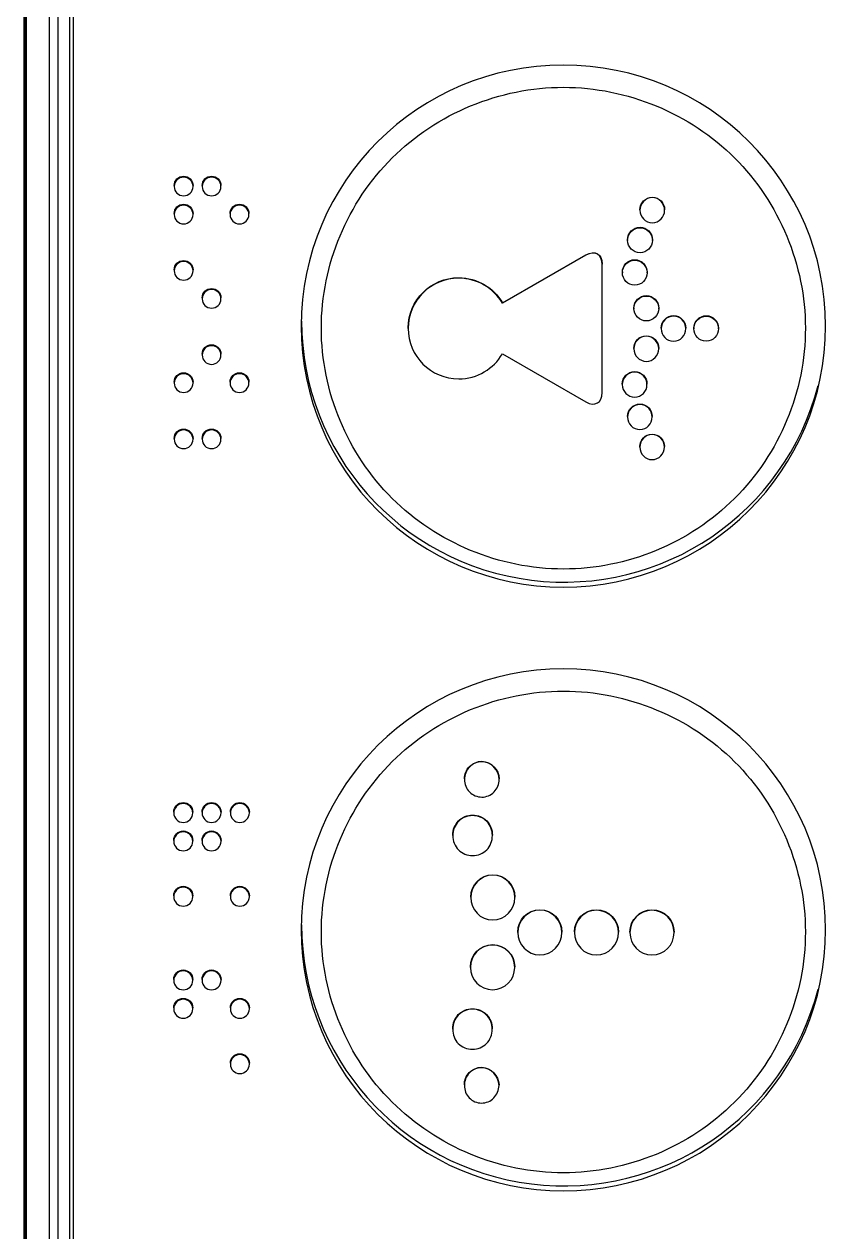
# Model space of a CAD drawing. Header units: millimetres. Extents: x 28 to 2974, y 8 to 3716.
# Drawn here: x 919.9 to 956, y 1109 to 1162.7 of the extents above; entities that cross this region are included whole.
import ezdxf

# ---------------------------------------------------------------- set-up
doc = ezdxf.new("R2010")
doc.units = ezdxf.units.MM
doc.layers.add('1LINE', color=7, linetype='CONTINUOUS')

msp = doc.modelspace()

# ---------------------------------------------------------------- linework, layer by layer
at = {"layer": '1LINE', "linetype": 'Continuous'}
for p, q in [((919.863, 1071.253), (919.863, 1294.559)), ((919.903, 1071.223), (919.903, 1293.064)), ((919.973, 1070.803), (919.973, 1292.645)), ((920.973, 1292.57), (920.973, 1070.7)), ((921.383, 1070.622), (921.383, 1266.047)), ((921.883, 1266.099), (921.883, 1070.674)), ((926.543, 1155.539), (926.543, 1155.476)), ((927.379, 1155.476), (927.379, 1155.528)), ((927.786, 1155.539), (927.786, 1155.476)), ((928.622, 1155.476), (928.622, 1155.528)), ((947.816, 1154.991), (947.816, 1155.012)), ((926.543, 1154.292), (926.543, 1154.229)), ((927.379, 1154.229), (927.379, 1154.282)), ((929.029, 1154.292), (929.029, 1154.229)), ((929.865, 1154.229), (929.865, 1154.282)), ((947.267, 1154.465), (947.267, 1154.423)), ((948.364, 1154.423), (948.364, 1154.454)), ((946.719, 1153.127), (946.719, 1153.086)), ((947.82, 1153.086), (947.82, 1153.127)), ((941.148, 1150.317), (944.864, 1152.448)), ((926.543, 1151.791), (926.543, 1151.728)), ((927.379, 1151.728), (927.379, 1151.78)), ((946.485, 1151.685), (946.485, 1151.643)), ((947.584, 1151.641), (947.584, 1151.682)), ((939.206, 1151.408), (939.206, 1151.429)), ((927.786, 1150.545), (927.786, 1150.481)), ((928.622, 1150.481), (928.622, 1150.534)), ((946.999, 1150.093), (946.999, 1150.051)), ((948.102, 1150.051), (948.102, 1150.093)), ((948.762, 1149.722), (948.762, 1149.743)), ((936.952, 1149.173), (936.952, 1149.194)), ((948.209, 1149.197), (948.209, 1149.156)), ((949.311, 1149.156), (949.311, 1149.187)), ((949.665, 1149.197), (949.665, 1149.156)), ((950.766, 1149.156), (950.766, 1149.197)), ((947.549, 1148.824), (947.549, 1148.845)), ((927.786, 1148.044), (927.786, 1147.98)), ((928.622, 1147.98), (928.622, 1148.033)), ((946.998, 1148.3), (946.998, 1148.258)), ((948.101, 1148.258), (948.101, 1148.289)), ((947.031, 1147.234), (947.031, 1147.255)), ((926.543, 1146.797), (926.543, 1146.733)), ((927.379, 1146.733), (927.379, 1146.786)), ((929.029, 1146.797), (929.029, 1146.733)), ((929.865, 1146.733), (929.865, 1146.786)), ((946.481, 1146.711), (946.481, 1146.67)), ((947.58, 1146.669), (947.58, 1146.703)), ((946.713, 1145.267), (946.713, 1145.226)), ((947.814, 1145.236), (947.814, 1145.257)), ((926.543, 1144.296), (926.543, 1144.232)), ((927.379, 1144.232), (927.379, 1144.285)), ((927.786, 1144.296), (927.786, 1144.232)), ((928.622, 1144.232), (928.622, 1144.285)), ((947.26, 1143.896), (947.26, 1143.917)), ((947.26, 1143.896), (947.26, 1143.89)), ((948.356, 1143.885), (948.356, 1143.927)), ((939.68, 1129.667), (939.68, 1129.688)), ((940.234, 1129.903), (940.234, 1129.924)), ((939.458, 1129.15), (939.458, 1129.108)), ((941.008, 1129.121), (941.008, 1129.142)), ((941.008, 1129.116), (941.008, 1129.121)), ((926.523, 1127.679), (926.523, 1127.615)), ((927.368, 1127.615), (927.368, 1127.668)), ((927.781, 1127.679), (927.781, 1127.615)), ((928.627, 1127.615), (928.627, 1127.668)), ((929.039, 1127.679), (929.039, 1127.615)), ((929.885, 1127.615), (929.885, 1127.668)), ((939.191, 1127.249), (939.191, 1127.27)), ((940.449, 1127.249), (940.449, 1127.27)), ((926.523, 1126.416), (926.523, 1126.353)), ((927.368, 1126.353), (927.368, 1126.405)), ((927.781, 1126.416), (927.781, 1126.353)), ((928.627, 1126.353), (928.627, 1126.405)), ((938.94, 1126.62), (938.94, 1126.641)), ((938.94, 1126.63), (938.94, 1126.606)), ((940.701, 1126.609), (940.701, 1126.652)), ((926.523, 1123.956), (926.523, 1123.892)), ((927.368, 1123.892), (927.368, 1123.945)), ((929.039, 1123.956), (929.039, 1123.892)), ((929.885, 1123.892), (929.885, 1123.945)), ((939.734, 1123.901), (939.734, 1123.847)), ((941.699, 1123.862), (941.699, 1123.883)), ((945.331, 1123.3), (945.331, 1123.321)), ((941.83, 1122.31), (941.83, 1122.331)), ((941.83, 1122.31), (941.83, 1122.302)), ((943.794, 1122.31), (943.794, 1122.331)), ((944.349, 1122.347), (944.349, 1122.294)), ((946.312, 1122.308), (946.312, 1122.329)), ((946.822, 1122.345), (946.822, 1122.291)), ((948.785, 1122.292), (948.785, 1122.346)), ((940.711, 1121.75), (940.711, 1121.771)), ((939.726, 1120.759), (939.726, 1120.78)), ((939.726, 1120.759), (939.726, 1120.754)), ((941.696, 1120.743), (941.696, 1120.78)), ((926.523, 1120.233), (926.523, 1120.169)), ((927.368, 1120.169), (927.368, 1120.222)), ((927.781, 1120.233), (927.781, 1120.169)), ((928.627, 1120.169), (928.627, 1120.222)), ((926.523, 1118.971), (926.523, 1118.907)), ((927.368, 1118.907), (927.368, 1118.96)), ((929.039, 1118.971), (929.039, 1118.907)), ((929.885, 1118.907), (929.885, 1118.96)), ((939.184, 1118.638), (939.184, 1118.659)), ((940.444, 1118.636), (940.444, 1118.656)), ((938.933, 1118.007), (938.933, 1118.027)), ((938.933, 1118.007), (938.933, 1118)), ((940.695, 1117.995), (940.695, 1118.039)), ((929.039, 1116.51), (929.039, 1116.446)), ((929.885, 1116.446), (929.885, 1116.499)), ((940.224, 1116.293), (940.224, 1116.314)), ((939.671, 1116.059), (939.671, 1116.08)), ((939.453, 1115.536), (939.453, 1115.512)), ((940.996, 1115.511), (940.996, 1115.532))]:
    msp.add_line(p, q, dxfattribs=at)
for centre in [(943.883, 1149.499), (943.883, 1122.647)]:
    msp.add_ellipse(centre, major_axis=(-11.671, 0), ratio=0.994521, start_param=0, end_param=2.89272, dxfattribs=at)
for points, knots in [([(925.289, 1062.226), (923.207, 1064.56), (922.059, 1067.565), (922.059, 1070.686), (922.059, 1070.686), (922.059, 1266.111), (922.059, 1266.111), (922.059, 1279.985), (933.409, 1291.271), (961.31, 1291.271), (972.659, 1279.985), (972.659, 1266.111), (972.659, 1266.111), (972.659, 1070.686), (972.659, 1070.686)], [0, 0, 0, 0, 0.2, 0.2, 0.2, 0.4, 0.4, 0.4, 0.6, 0.6, 0.8, 0.8, 0.8, 1, 1, 1, 1]), ([(943.859, 1137.674), (937.413, 1137.674), (932.189, 1142.87), (932.189, 1155.691), (937.413, 1160.888), (950.305, 1160.888), (955.53, 1155.691), (955.53, 1142.87), (950.305, 1137.674), (943.859, 1137.674)], [0, 0, 0, 0, 0.25, 0.25, 0.5, 0.5, 0.75, 0.75, 1, 1, 1, 1]), ([(943.86, 1138.475), (946.705, 1138.475), (949.47, 1139.615), (953.489, 1143.617), (954.631, 1146.395), (954.629, 1151.985), (953.465, 1154.78), (949.493, 1158.735), (946.711, 1159.897), (941.02, 1159.9), (938.232, 1158.739), (934.255, 1154.784), (933.089, 1152.014), (933.088, 1146.363), (934.254, 1143.593), (938.225, 1139.639), (941.014, 1138.475), (943.86, 1138.475)], [0, 0, 0, 0, 0.125, 0.125, 0.25, 0.25, 0.375, 0.375, 0.5, 0.5, 0.625, 0.625, 0.75, 0.75, 0.875, 0.875, 1, 1, 1, 1]), ([(926.543, 1155.528), (926.543, 1155.528), (926.543, 1155.528), (926.543, 1155.758), (926.73, 1155.944), (926.961, 1155.944)], [0, 0, 0, 0, 0.000376, 0.000376, 1, 1, 1, 1]), ([(926.961, 1155.902), (927.192, 1155.902), (927.379, 1155.716), (927.379, 1155.257), (927.192, 1155.071), (926.73, 1155.071), (926.543, 1155.257), (926.543, 1155.716), (926.73, 1155.902), (926.961, 1155.902)], [0, 0, 0, 0, 0.25, 0.25, 0.5, 0.5, 0.75, 0.75, 1, 1, 1, 1]), ([(928.204, 1155.902), (928.435, 1155.902), (928.622, 1155.716), (928.622, 1155.257), (928.435, 1155.071), (927.973, 1155.071), (927.786, 1155.257), (927.786, 1155.716), (927.973, 1155.902), (928.204, 1155.902)], [0, 0, 0, 0, 0.25, 0.25, 0.5, 0.5, 0.75, 0.75, 1, 1, 1, 1]), ([(928.204, 1155.944), (928.435, 1155.944), (928.622, 1155.758), (928.622, 1155.528), (928.622, 1155.528), (928.622, 1155.528)], [0, 0, 0, 0, 0.999624, 0.999624, 1, 1, 1, 1]), ([(947.267, 1154.453), (947.267, 1154.453), (947.267, 1154.454), (947.267, 1154.756), (947.508, 1155.012), (947.816, 1155.012)], [0, 0, 0, 0, 0.001591, 0.001591, 1, 1, 1, 1]), ([(947.816, 1154.991), (947.508, 1154.991), (947.267, 1154.735), (947.267, 1154.132), (947.508, 1153.877), (947.814, 1153.877)], [0, 0, 0, 0, 0.5, 0.5, 1, 1, 1, 1]), ([(947.814, 1153.877), (948.124, 1153.876), (948.364, 1154.132), (948.364, 1154.735), (948.124, 1154.991), (947.816, 1154.991)], [0, 0, 0, 0, 0.5, 0.5, 1, 1, 1, 1]), ([(926.543, 1154.281), (926.543, 1154.281), (926.543, 1154.281), (926.543, 1154.511), (926.73, 1154.697), (926.961, 1154.697)], [0, 0, 0, 0, 0.000376, 0.000376, 1, 1, 1, 1]), ([(926.961, 1154.655), (927.192, 1154.655), (927.379, 1154.469), (927.379, 1154.01), (927.192, 1153.824), (926.73, 1153.824), (926.543, 1154.01), (926.543, 1154.469), (926.73, 1154.655), (926.961, 1154.655)], [0, 0, 0, 0, 0.25, 0.25, 0.5, 0.5, 0.75, 0.75, 1, 1, 1, 1]), ([(929.447, 1154.655), (929.678, 1154.655), (929.865, 1154.469), (929.865, 1154.01), (929.678, 1153.824), (929.216, 1153.824), (929.029, 1154.01), (929.029, 1154.469), (929.216, 1154.655), (929.447, 1154.655)], [0, 0, 0, 0, 0.25, 0.25, 0.5, 0.5, 0.75, 0.75, 1, 1, 1, 1]), ([(929.447, 1154.697), (929.678, 1154.697), (929.865, 1154.511), (929.865, 1154.281), (929.865, 1154.281), (929.865, 1154.281)], [0, 0, 0, 0, 0.999626, 0.999626, 1, 1, 1, 1]), ([(946.719, 1153.116), (946.719, 1153.116), (946.719, 1153.116), (946.719, 1153.422), (946.962, 1153.674), (947.578, 1153.674), (947.82, 1153.422), (947.82, 1153.117)], [0, 0, 0, 0, 0.000625, 0.000625, 0.500344, 0.500344, 1, 1, 1, 1]), ([(947.27, 1152.54), (947.578, 1152.54), (947.82, 1152.792), (947.82, 1153.401), (947.578, 1153.653), (946.962, 1153.653), (946.719, 1153.401), (946.719, 1152.792), (946.961, 1152.54), (947.27, 1152.54)], [0, 0, 0, 0, 0.25, 0.25, 0.5, 0.5, 0.75, 0.75, 1, 1, 1, 1]), ([(926.543, 1151.78), (926.543, 1151.78), (926.543, 1151.78), (926.543, 1152.01), (926.73, 1152.196), (926.961, 1152.196)], [0, 0, 0, 0, 0.000562, 0.000562, 1, 1, 1, 1]), ([(926.961, 1152.154), (927.192, 1152.154), (927.379, 1151.968), (927.379, 1151.509), (927.192, 1151.323), (926.73, 1151.323), (926.543, 1151.509), (926.543, 1151.968), (926.73, 1152.154), (926.961, 1152.154)], [0, 0, 0, 0, 0.25, 0.25, 0.5, 0.5, 0.75, 0.75, 1, 1, 1, 1]), ([(946.485, 1151.674), (946.485, 1151.674), (946.485, 1151.674), (946.485, 1151.977), (946.729, 1152.23), (947.343, 1152.23), (947.584, 1151.976), (947.584, 1151.672), (947.584, 1151.672), (947.584, 1151.671)], [0, 0, 0, 0, 0.00025, 0.00025, 0.499844, 0.499844, 0.999438, 0.999438, 1, 1, 1, 1]), ([(947.036, 1151.098), (947.343, 1151.098), (947.584, 1151.348), (947.584, 1151.955), (947.343, 1152.209), (946.729, 1152.209), (946.485, 1151.956), (946.485, 1151.35), (946.729, 1151.098), (947.036, 1151.098)], [0, 0, 0, 0, 0.25, 0.25, 0.5, 0.5, 0.75, 0.75, 1, 1, 1, 1]), ([(928.204, 1150.908), (928.435, 1150.908), (928.622, 1150.722), (928.622, 1150.263), (928.435, 1150.076), (927.973, 1150.076), (927.786, 1150.263), (927.786, 1150.722), (927.973, 1150.908), (928.204, 1150.908)], [0, 0, 0, 0, 0.25, 0.25, 0.5, 0.5, 0.75, 0.75, 1, 1, 1, 1]), ([(928.204, 1150.949), (928.435, 1150.949), (928.622, 1150.763), (928.622, 1150.534), (928.622, 1150.534), (928.622, 1150.534)], [0, 0, 0, 0, 0.999624, 0.999624, 1, 1, 1, 1]), ([(946.999, 1150.08), (946.999, 1150.081), (946.999, 1150.082), (946.999, 1150.387), (947.243, 1150.638), (947.86, 1150.638), (948.101, 1150.387), (948.102, 1150.083)], [0, 0, 0, 0, 0.001156, 0.001156, 0.500843, 0.500843, 1, 1, 1, 1]), ([(947.551, 1149.507), (947.859, 1149.507), (948.102, 1149.757), (948.102, 1150.366), (947.86, 1150.617), (947.243, 1150.617), (946.999, 1150.366), (946.999, 1149.759), (947.243, 1149.507), (947.551, 1149.507)], [0, 0, 0, 0, 0.25, 0.25, 0.5, 0.5, 0.75, 0.75, 1, 1, 1, 1]), ([(948.762, 1149.722), (948.453, 1149.722), (948.209, 1149.469), (948.209, 1148.862), (948.453, 1148.608), (948.761, 1148.608)], [0, 0, 0, 0, 0.5, 0.5, 1, 1, 1, 1]), ([(948.761, 1148.608), (949.069, 1148.607), (949.311, 1148.862), (949.311, 1149.467), (949.069, 1149.722), (948.762, 1149.722)], [0, 0, 0, 0, 0.5, 0.5, 1, 1, 1, 1]), ([(949.665, 1149.188), (949.665, 1149.487), (949.909, 1149.741), (950.523, 1149.741), (950.765, 1149.488), (950.766, 1149.19)], [0, 0, 0, 0, 0.500439, 0.500439, 1, 1, 1, 1]), ([(950.215, 1148.607), (950.523, 1148.607), (950.766, 1148.862), (950.766, 1149.166), (950.766, 1149.465), (950.524, 1149.72), (949.908, 1149.72), (949.665, 1149.465), (949.665, 1149.166), (949.665, 1148.862), (949.906, 1148.607), (950.215, 1148.607)], [0, 0, 0, 0, 0.25, 0.25, 0.25, 0.5, 0.5, 0.75, 0.75, 0.75, 1, 1, 1, 1]), ([(928.204, 1148.407), (928.435, 1148.407), (928.622, 1148.22), (928.622, 1147.761), (928.435, 1147.575), (927.973, 1147.575), (927.786, 1147.761), (927.786, 1148.22), (927.973, 1148.407), (928.204, 1148.407)], [0, 0, 0, 0, 0.25, 0.25, 0.5, 0.5, 0.75, 0.75, 1, 1, 1, 1]), ([(928.204, 1148.448), (928.435, 1148.448), (928.622, 1148.262), (928.622, 1148.033), (928.622, 1148.033), (928.622, 1148.032)], [0, 0, 0, 0, 0.999624, 0.999624, 1, 1, 1, 1]), ([(947.549, 1148.824), (947.241, 1148.824), (946.998, 1148.572), (946.998, 1147.965), (947.241, 1147.713), (947.549, 1147.711)], [0, 0, 0, 0, 0.5, 0.5, 1, 1, 1, 1]), ([(947.549, 1147.711), (947.857, 1147.711), (948.101, 1147.965), (948.101, 1148.572), (947.859, 1148.824), (947.549, 1148.824)], [0, 0, 0, 0, 0.5, 0.5, 1, 1, 1, 1]), ([(926.543, 1146.786), (926.543, 1146.786), (926.543, 1146.786), (926.543, 1147.016), (926.73, 1147.202), (926.961, 1147.202)], [0, 0, 0, 0, 0.000376, 0.000376, 1, 1, 1, 1]), ([(926.961, 1147.16), (927.192, 1147.16), (927.379, 1146.974), (927.379, 1146.515), (927.192, 1146.329), (926.73, 1146.329), (926.543, 1146.515), (926.543, 1146.974), (926.73, 1147.16), (926.961, 1147.16)], [0, 0, 0, 0, 0.25, 0.25, 0.5, 0.5, 0.75, 0.75, 1, 1, 1, 1]), ([(929.447, 1147.16), (929.678, 1147.16), (929.865, 1146.974), (929.865, 1146.515), (929.678, 1146.329), (929.216, 1146.329), (929.029, 1146.515), (929.029, 1146.974), (929.216, 1147.16), (929.447, 1147.16)], [0, 0, 0, 0, 0.25, 0.25, 0.5, 0.5, 0.75, 0.75, 1, 1, 1, 1]), ([(929.447, 1147.202), (929.678, 1147.202), (929.865, 1147.016), (929.865, 1146.786), (929.865, 1146.786), (929.865, 1146.786)], [0, 0, 0, 0, 0.999562, 0.999562, 1, 1, 1, 1]), ([(947.031, 1147.234), (946.723, 1147.236), (946.481, 1146.981), (946.481, 1146.68), (946.481, 1146.375), (946.722, 1146.122), (947.03, 1146.122)], [0, 0, 0, 0, 0.5, 0.5, 0.5, 1, 1, 1, 1]), ([(946.713, 1145.26), (946.715, 1145.56), (946.958, 1145.811), (947.574, 1145.811), (947.814, 1145.559), (947.814, 1145.257)], [0, 0, 0, 0, 0.499041, 0.499041, 1, 1, 1, 1]), ([(947.814, 1145.236), (947.814, 1145.538), (947.574, 1145.79), (946.957, 1145.79), (946.713, 1145.538), (946.713, 1144.932), (946.955, 1144.678), (947.265, 1144.678)], [0, 0, 0, 0, 0.333333, 0.333333, 0.666667, 0.666667, 1, 1, 1, 1]), ([(926.543, 1144.284), (926.543, 1144.285), (926.543, 1144.285), (926.543, 1144.515), (926.73, 1144.7), (926.961, 1144.7)], [0, 0, 0, 0, 0.000625, 0.000625, 1, 1, 1, 1]), ([(926.961, 1144.659), (927.192, 1144.659), (927.379, 1144.473), (927.379, 1144.013), (927.192, 1143.828), (926.73, 1143.828), (926.543, 1144.013), (926.543, 1144.473), (926.73, 1144.659), (926.961, 1144.659)], [0, 0, 0, 0, 0.25, 0.25, 0.5, 0.5, 0.75, 0.75, 1, 1, 1, 1]), ([(928.204, 1144.659), (928.435, 1144.659), (928.622, 1144.473), (928.622, 1144.013), (928.435, 1143.828), (927.973, 1143.828), (927.786, 1144.013), (927.786, 1144.473), (927.973, 1144.659), (928.204, 1144.659)], [0, 0, 0, 0, 0.25, 0.25, 0.5, 0.5, 0.75, 0.75, 1, 1, 1, 1]), ([(928.204, 1144.7), (928.435, 1144.7), (928.622, 1144.515), (928.622, 1144.285), (928.622, 1144.285), (928.622, 1144.284)], [0, 0, 0, 0, 0.999375, 0.999375, 1, 1, 1, 1]), ([(947.26, 1143.917), (947.26, 1144.22), (947.5, 1144.473), (948.116, 1144.473), (948.356, 1144.22), (948.356, 1143.917)], [0, 0, 0, 0, 0.500219, 0.500219, 1, 1, 1, 1]), ([(947.806, 1143.341), (948.114, 1143.341), (948.356, 1143.595), (948.356, 1144.199), (948.116, 1144.452), (947.5, 1144.452), (947.26, 1144.199), (947.26, 1143.896)], [0, 0, 0, 0, 0.333333, 0.333333, 0.666667, 0.666667, 1, 1, 1, 1]), ([(943.859, 1110.822), (937.413, 1110.822), (932.189, 1116.018), (932.189, 1128.839), (937.413, 1134.036), (950.305, 1134.036), (955.53, 1128.839), (955.53, 1116.018), (950.305, 1110.822), (943.859, 1110.822)], [0, 0, 0, 0, 0.25, 0.25, 0.5, 0.5, 0.75, 0.75, 1, 1, 1, 1]), ([(943.86, 1111.623), (946.705, 1111.623), (949.47, 1112.763), (953.489, 1116.765), (954.631, 1119.543), (954.629, 1125.133), (953.465, 1127.928), (949.493, 1131.883), (946.71, 1133.045), (941.02, 1133.048), (938.232, 1131.887), (934.255, 1127.932), (933.089, 1125.162), (933.088, 1119.511), (934.254, 1116.741), (938.225, 1112.787), (941.014, 1111.623), (943.86, 1111.623)], [0, 0, 0, 0, 0.125, 0.125, 0.25, 0.25, 0.375, 0.375, 0.5, 0.5, 0.625, 0.625, 0.75, 0.75, 0.875, 0.875, 1, 1, 1, 1]), ([(939.68, 1129.667), (939.537, 1129.522), (939.458, 1129.321), (939.458, 1128.914), (939.537, 1128.709), (939.679, 1128.565)], [0, 0, 0, 0, 0.5, 0.5, 1, 1, 1, 1]), ([(926.523, 1127.667), (926.523, 1127.667), (926.523, 1127.668), (926.523, 1127.9), (926.712, 1128.088), (926.946, 1128.088)], [0, 0, 0, 0, 0.000376, 0.000376, 1, 1, 1, 1]), ([(926.946, 1128.047), (927.179, 1128.047), (927.368, 1127.858), (927.368, 1127.394), (927.179, 1127.205), (926.712, 1127.205), (926.523, 1127.394), (926.523, 1127.858), (926.712, 1128.047), (926.946, 1128.047)], [0, 0, 0, 0, 0.25, 0.25, 0.5, 0.5, 0.75, 0.75, 1, 1, 1, 1]), ([(927.781, 1127.668), (927.781, 1127.668), (927.781, 1127.668), (927.781, 1127.9), (927.97, 1128.088), (928.204, 1128.088)], [0, 0, 0, 0, 0.000064, 0.000064, 1, 1, 1, 1]), ([(928.204, 1128.047), (928.438, 1128.047), (928.627, 1127.858), (928.627, 1127.394), (928.438, 1127.205), (927.97, 1127.205), (927.781, 1127.394), (927.781, 1127.858), (927.97, 1128.047), (928.204, 1128.047)], [0, 0, 0, 0, 0.25, 0.25, 0.5, 0.5, 0.75, 0.75, 1, 1, 1, 1]), ([(928.204, 1128.088), (928.438, 1128.088), (928.627, 1127.9), (928.627, 1127.668), (928.627, 1127.668), (928.627, 1127.668)], [0, 0, 0, 0, 0.999936, 0.999936, 1, 1, 1, 1]), ([(929.039, 1127.668), (929.039, 1127.668), (929.039, 1127.668), (929.039, 1127.9), (929.229, 1128.088), (929.462, 1128.088)], [0, 0, 0, 0, 0.000064, 0.000064, 1, 1, 1, 1]), ([(929.462, 1128.047), (929.696, 1128.047), (929.885, 1127.858), (929.885, 1127.394), (929.696, 1127.205), (929.229, 1127.205), (929.039, 1127.394), (929.039, 1127.858), (929.229, 1128.047), (929.462, 1128.047)], [0, 0, 0, 0, 0.25, 0.25, 0.5, 0.5, 0.75, 0.75, 1, 1, 1, 1]), ([(929.462, 1128.088), (929.696, 1128.088), (929.885, 1127.9), (929.885, 1127.668), (929.885, 1127.668), (929.885, 1127.668)], [0, 0, 0, 0, 0.999936, 0.999936, 1, 1, 1, 1]), ([(939.191, 1127.27), (939.354, 1127.434), (939.588, 1127.53), (940.053, 1127.53), (940.289, 1127.434), (940.449, 1127.27)], [0, 0, 0, 0, 0.5, 0.5, 1, 1, 1, 1]), ([(940.449, 1127.249), (940.289, 1127.413), (940.053, 1127.509), (939.588, 1127.509), (939.354, 1127.413), (939.191, 1127.249)], [0, 0, 0, 0, 0.5, 0.5, 1, 1, 1, 1]), ([(940.449, 1125.986), (940.611, 1126.149), (940.701, 1126.385), (940.701, 1126.62), (940.701, 1126.851), (940.611, 1127.085), (940.449, 1127.249)], [0, 0, 0, 0, 0.5, 0.5, 0.5, 1, 1, 1, 1]), ([(926.523, 1126.405), (926.523, 1126.405), (926.523, 1126.405), (926.523, 1126.638), (926.712, 1126.826), (926.946, 1126.826)], [0, 0, 0, 0, 0.000812, 0.000812, 1, 1, 1, 1]), ([(926.946, 1126.784), (927.179, 1126.784), (927.368, 1126.597), (927.368, 1126.131), (927.179, 1125.944), (926.712, 1125.944), (926.523, 1126.131), (926.523, 1126.597), (926.712, 1126.784), (926.946, 1126.784)], [0, 0, 0, 0, 0.25, 0.25, 0.5, 0.5, 0.75, 0.75, 1, 1, 1, 1]), ([(926.946, 1126.826), (927.179, 1126.826), (927.368, 1126.638), (927.368, 1126.405), (927.368, 1126.405), (927.368, 1126.405)], [0, 0, 0, 0, 0.999875, 0.999875, 1, 1, 1, 1]), ([(927.781, 1126.405), (927.781, 1126.405), (927.781, 1126.405), (927.781, 1126.638), (927.97, 1126.826), (928.204, 1126.826)], [0, 0, 0, 0, 0.0005, 0.0005, 1, 1, 1, 1]), ([(928.204, 1126.784), (928.438, 1126.784), (928.627, 1126.597), (928.627, 1126.131), (928.438, 1125.944), (927.97, 1125.944), (927.781, 1126.131), (927.781, 1126.597), (927.97, 1126.784), (928.204, 1126.784)], [0, 0, 0, 0, 0.25, 0.25, 0.5, 0.5, 0.75, 0.75, 1, 1, 1, 1]), ([(928.204, 1126.826), (928.438, 1126.826), (928.627, 1126.638), (928.627, 1126.405), (928.627, 1126.405), (928.627, 1126.405)], [0, 0, 0, 0, 0.9995, 0.9995, 1, 1, 1, 1]), ([(939.734, 1123.884), (939.734, 1123.884), (939.734, 1123.884), (939.734, 1124.426), (940.167, 1124.879), (941.267, 1124.879), (941.699, 1124.425), (941.699, 1123.883)], [0, 0, 0, 0, 0.000008, 0.000008, 0.500004, 0.500004, 1, 1, 1, 1]), ([(941.699, 1123.862), (941.699, 1124.404), (941.267, 1124.858), (940.167, 1124.858), (939.734, 1124.405), (939.734, 1123.325), (940.165, 1122.87), (940.716, 1122.868)], [0, 0, 0, 0, 0.333333, 0.333333, 0.666667, 0.666667, 1, 1, 1, 1]), ([(926.523, 1123.944), (926.523, 1123.945), (926.523, 1123.945), (926.523, 1124.177), (926.712, 1124.365), (926.946, 1124.365)], [0, 0, 0, 0, 0.000375, 0.000375, 1, 1, 1, 1]), ([(926.946, 1124.324), (927.179, 1124.324), (927.368, 1124.135), (927.368, 1123.671), (927.179, 1123.482), (926.712, 1123.482), (926.523, 1123.671), (926.523, 1124.135), (926.712, 1124.324), (926.946, 1124.324)], [0, 0, 0, 0, 0.25, 0.25, 0.5, 0.5, 0.75, 0.75, 1, 1, 1, 1]), ([(929.462, 1124.324), (929.696, 1124.324), (929.885, 1124.135), (929.885, 1123.671), (929.696, 1123.482), (929.229, 1123.482), (929.039, 1123.671), (929.039, 1124.135), (929.229, 1124.324), (929.462, 1124.324)], [0, 0, 0, 0, 0.25, 0.25, 0.5, 0.5, 0.75, 0.75, 1, 1, 1, 1]), ([(941.83, 1122.331), (941.83, 1122.872), (942.262, 1123.324), (943.363, 1123.324), (943.794, 1122.871), (943.794, 1122.331)], [0, 0, 0, 0, 0.5, 0.5, 1, 1, 1, 1]), ([(943.794, 1122.31), (943.794, 1122.85), (943.363, 1123.303), (942.262, 1123.303), (941.83, 1122.851), (941.83, 1122.31)], [0, 0, 0, 0, 0.5, 0.5, 1, 1, 1, 1]), ([(945.331, 1123.3), (944.78, 1123.302), (944.349, 1122.846), (944.349, 1122.31), (944.349, 1121.768), (944.779, 1121.313), (945.329, 1121.313)], [0, 0, 0, 0, 0.5, 0.5, 0.5, 1, 1, 1, 1]), ([(946.822, 1122.331), (946.823, 1122.869), (947.254, 1123.321), (948.353, 1123.321), (948.786, 1122.867), (948.785, 1122.327)], [0, 0, 0, 0, 0.499629, 0.499629, 1, 1, 1, 1]), ([(948.785, 1122.306), (948.786, 1122.846), (948.353, 1123.3), (947.253, 1123.3), (946.822, 1122.846), (946.822, 1122.308), (946.822, 1121.765), (947.253, 1121.312), (947.803, 1121.312)], [0, 0, 0, 0, 0.333333, 0.333333, 0.666667, 0.666667, 0.666667, 1, 1, 1, 1]), ([(940.711, 1119.766), (941.261, 1119.765), (941.696, 1120.216), (941.696, 1121.3), (941.263, 1121.749), (940.711, 1121.75)], [0, 0, 0, 0, 0.5, 0.5, 1, 1, 1, 1]), ([(926.523, 1120.222), (926.523, 1120.222), (926.523, 1120.222), (926.523, 1120.454), (926.712, 1120.643), (926.946, 1120.643)], [0, 0, 0, 0, 0.000375, 0.000375, 1, 1, 1, 1]), ([(926.946, 1120.601), (927.179, 1120.601), (927.368, 1120.412), (927.368, 1119.948), (927.179, 1119.759), (926.712, 1119.759), (926.523, 1119.948), (926.523, 1120.412), (926.712, 1120.601), (926.946, 1120.601)], [0, 0, 0, 0, 0.25, 0.25, 0.5, 0.5, 0.75, 0.75, 1, 1, 1, 1]), ([(927.781, 1120.222), (927.781, 1120.222), (927.781, 1120.222), (927.781, 1120.454), (927.97, 1120.643), (928.204, 1120.643)], [0, 0, 0, 0, 0.000063, 0.000063, 1, 1, 1, 1]), ([(928.204, 1120.601), (928.438, 1120.601), (928.627, 1120.412), (928.627, 1119.948), (928.438, 1119.759), (927.97, 1119.759), (927.781, 1119.948), (927.781, 1120.412), (927.97, 1120.601), (928.204, 1120.601)], [0, 0, 0, 0, 0.25, 0.25, 0.5, 0.5, 0.75, 0.75, 1, 1, 1, 1]), ([(926.523, 1118.959), (926.523, 1118.959), (926.523, 1118.959), (926.523, 1119.192), (926.712, 1119.38), (926.946, 1119.38)], [0, 0, 0, 0, 0.000375, 0.000375, 1, 1, 1, 1]), ([(926.946, 1119.338), (927.179, 1119.338), (927.368, 1119.15), (927.368, 1118.685), (927.179, 1118.497), (926.712, 1118.497), (926.523, 1118.685), (926.523, 1119.15), (926.712, 1119.338), (926.946, 1119.338)], [0, 0, 0, 0, 0.25, 0.25, 0.5, 0.5, 0.75, 0.75, 1, 1, 1, 1]), ([(929.462, 1119.338), (929.696, 1119.338), (929.885, 1119.15), (929.885, 1118.685), (929.696, 1118.497), (929.229, 1118.497), (929.039, 1118.685), (929.039, 1119.15), (929.229, 1119.338), (929.462, 1119.338)], [0, 0, 0, 0, 0.25, 0.25, 0.5, 0.5, 0.75, 0.75, 1, 1, 1, 1]), ([(939.184, 1118.659), (939.348, 1118.822), (939.58, 1118.919), (940.048, 1118.919), (940.281, 1118.822), (940.444, 1118.656)], [0, 0, 0, 0, 0.5, 0.5, 1, 1, 1, 1]), ([(940.444, 1118.636), (940.281, 1118.801), (940.048, 1118.898), (939.58, 1118.898), (939.348, 1118.801), (939.184, 1118.638)], [0, 0, 0, 0, 0.5, 0.5, 1, 1, 1, 1]), ([(940.442, 1117.373), (940.606, 1117.538), (940.695, 1117.771), (940.695, 1118.238), (940.606, 1118.47), (940.444, 1118.636)], [0, 0, 0, 0, 0.5, 0.5, 1, 1, 1, 1]), ([(929.462, 1116.878), (929.696, 1116.878), (929.885, 1116.689), (929.885, 1116.224), (929.696, 1116.036), (929.229, 1116.036), (929.039, 1116.224), (929.039, 1116.689), (929.229, 1116.878), (929.462, 1116.878)], [0, 0, 0, 0, 0.25, 0.25, 0.5, 0.5, 0.75, 0.75, 1, 1, 1, 1])]:
    msp.add_open_spline(points, degree=3, knots=knots, dxfattribs=at)
for points, degree in [([(926.961, 1155.944), (927.192, 1155.944), (927.378, 1155.758), (927.379, 1155.529)], 3), ([(927.786, 1155.529), (927.787, 1155.758), (927.973, 1155.944), (928.204, 1155.944)], 3), ([(947.816, 1155.012), (948.124, 1155.012), (948.363, 1154.756), (948.364, 1154.455)], 3), ([(926.961, 1154.697), (927.192, 1154.697), (927.378, 1154.511), (927.379, 1154.282)], 3), ([(929.029, 1154.282), (929.03, 1154.511), (929.216, 1154.697), (929.447, 1154.697)], 3), ([(944.864, 1152.448), (945.262, 1152.676), (945.589, 1152.489), (945.589, 1152.032)], 3), ([(945.589, 1152.011), (945.589, 1152.468), (945.262, 1152.655), (944.864, 1152.427)], 3), ([(926.961, 1152.196), (927.192, 1152.196), (927.379, 1152.01), (927.379, 1151.78)], 3), ([(944.864, 1152.427), (944.864, 1152.427), (941.148, 1150.296), (941.148, 1150.296)], 3), ([(944.864, 1152.427), (944.864, 1152.448)], 1), ([(945.584, 1146.325), (945.584, 1146.325), (945.589, 1152.011), (945.589, 1152.011)], 3), ([(945.589, 1152.011), (945.589, 1152.032)], 1), ([(936.952, 1149.194), (936.955, 1150.431), (937.961, 1151.432), (939.206, 1151.429)], 3), ([(939.206, 1151.408), (937.961, 1151.411), (936.955, 1150.41), (936.952, 1149.173)], 3), ([(939.206, 1151.429), (940.035, 1151.429), (940.758, 1150.982), (941.148, 1150.317)], 3), ([(941.148, 1150.296), (940.758, 1150.961), (940.035, 1151.408), (939.206, 1151.408)], 3), ([(927.786, 1150.534), (927.787, 1150.764), (927.973, 1150.949), (928.204, 1150.949)], 3), ([(941.148, 1150.296), (941.148, 1150.317)], 1), ([(948.209, 1149.187), (948.209, 1149.49), (948.453, 1149.743), (948.762, 1149.743)], 3), ([(948.762, 1149.743), (949.068, 1149.743), (949.31, 1149.489), (949.311, 1149.188)], 3), ([(936.952, 1149.173), (936.952, 1147.938), (937.959, 1146.935), (939.202, 1146.934)], 3), ([(927.786, 1148.033), (927.787, 1148.262), (927.973, 1148.448), (928.204, 1148.448)], 3), ([(946.998, 1148.289), (946.998, 1148.593), (947.241, 1148.845), (947.549, 1148.845)], 3), ([(947.549, 1148.845), (947.859, 1148.845), (948.101, 1148.593), (948.101, 1148.289)], 3), ([(939.202, 1146.934), (940.032, 1146.934), (940.755, 1147.38), (941.146, 1148.045)], 3), ([(941.146, 1148.045), (941.146, 1148.045), (944.86, 1145.909), (944.86, 1145.909)], 3), ([(946.481, 1146.702), (946.482, 1147.002), (946.723, 1147.257), (947.031, 1147.255)], 3), ([(947.031, 1147.255), (947.338, 1147.255), (947.582, 1147.002), (947.58, 1146.697)], 3), ([(926.961, 1147.202), (927.192, 1147.202), (927.378, 1147.016), (927.379, 1146.786)], 3), ([(929.029, 1146.786), (929.03, 1147.016), (929.216, 1147.202), (929.447, 1147.202)], 3), ([(947.58, 1146.676), (947.582, 1146.981), (947.338, 1147.234), (947.031, 1147.234)], 3), ([(944.86, 1145.909), (945.258, 1145.68), (945.584, 1145.867), (945.584, 1146.325)], 3), ([(947.03, 1146.122), (947.338, 1146.122), (947.58, 1146.375), (947.58, 1146.676)], 3), ([(947.265, 1144.678), (947.573, 1144.678), (947.812, 1144.931), (947.814, 1145.236)], 3), ([(926.961, 1144.7), (927.192, 1144.7), (927.379, 1144.515), (927.379, 1144.285)], 3), ([(927.786, 1144.285), (927.787, 1144.515), (927.973, 1144.7), (928.204, 1144.7)], 3), ([(947.26, 1143.896), (947.259, 1143.595), (947.5, 1143.341), (947.806, 1143.341)], 3), ([(939.458, 1129.141), (939.459, 1129.343), (939.538, 1129.543), (939.68, 1129.688)], 3), ([(939.68, 1129.688), (939.823, 1129.836), (940.033, 1129.926), (940.234, 1129.924)], 3), ([(940.234, 1129.903), (940.033, 1129.905), (939.823, 1129.815), (939.68, 1129.667)], 3), ([(940.234, 1129.924), (940.636, 1129.921), (941.006, 1129.546), (941.008, 1129.142)], 3), ([(941.008, 1129.121), (941.006, 1129.525), (940.636, 1129.9), (940.234, 1129.903)], 3), ([(940.773, 1128.56), (940.918, 1128.707), (941.009, 1128.918), (941.008, 1129.121)], 3), ([(939.679, 1128.565), (939.82, 1128.42), (940.025, 1128.332), (940.229, 1128.332)], 3), ([(940.229, 1128.332), (940.432, 1128.332), (940.628, 1128.414), (940.773, 1128.56)], 3), ([(926.946, 1128.088), (927.179, 1128.088), (927.368, 1127.9), (927.368, 1127.668)], 3), ([(938.94, 1126.641), (938.94, 1126.874), (939.029, 1127.106), (939.191, 1127.27)], 3), ([(939.191, 1127.249), (939.029, 1127.085), (938.94, 1126.853), (938.94, 1126.62)], 3), ([(940.449, 1127.27), (940.61, 1127.106), (940.7, 1126.873), (940.701, 1126.643)], 3), ([(938.94, 1126.62), (938.938, 1126.385), (939.028, 1126.151), (939.191, 1125.986)], 3), ([(939.191, 1125.986), (939.352, 1125.824), (939.586, 1125.729), (939.82, 1125.729)], 3), ([(939.82, 1125.729), (940.053, 1125.729), (940.287, 1125.823), (940.449, 1125.986)], 3), ([(926.946, 1124.365), (927.179, 1124.365), (927.368, 1124.177), (927.368, 1123.945)], 3), ([(929.039, 1123.945), (929.039, 1124.177), (929.229, 1124.365), (929.462, 1124.365)], 3), ([(929.462, 1124.365), (929.696, 1124.365), (929.885, 1124.177), (929.885, 1123.945)], 3), ([(940.716, 1122.868), (941.267, 1122.868), (941.696, 1123.323), (941.699, 1123.862)], 3), ([(944.349, 1122.333), (944.35, 1122.869), (944.781, 1123.323), (945.331, 1123.321)], 3), ([(945.331, 1123.321), (945.88, 1123.321), (946.312, 1122.867), (946.312, 1122.329)], 3), ([(946.312, 1122.308), (946.312, 1122.846), (945.88, 1123.3), (945.331, 1123.3)], 3), ([(941.83, 1122.31), (941.828, 1121.768), (942.26, 1121.315), (942.812, 1121.315)], 3), ([(942.812, 1121.315), (943.361, 1121.315), (943.793, 1121.767), (943.794, 1122.31)], 3), ([(945.329, 1121.313), (945.879, 1121.313), (946.31, 1121.767), (946.312, 1122.308)], 3), ([(947.803, 1121.312), (948.353, 1121.312), (948.785, 1121.763), (948.785, 1122.306)], 3), ([(939.726, 1120.78), (939.726, 1121.323), (940.163, 1121.771), (940.711, 1121.771)], 3), ([(940.711, 1121.75), (940.163, 1121.75), (939.726, 1121.302), (939.726, 1120.759)], 3), ([(940.711, 1121.771), (941.262, 1121.77), (941.695, 1121.322), (941.696, 1120.782)], 3), ([(926.946, 1120.643), (927.179, 1120.643), (927.368, 1120.454), (927.368, 1120.222)], 3), ([(928.204, 1120.643), (928.438, 1120.643), (928.627, 1120.454), (928.627, 1120.222)], 3), ([(939.726, 1120.759), (939.726, 1120.216), (940.161, 1119.766), (940.711, 1119.766)], 3), ([(926.946, 1119.38), (927.179, 1119.38), (927.368, 1119.192), (927.368, 1118.96)], 3), ([(929.039, 1118.96), (929.039, 1119.192), (929.229, 1119.38), (929.462, 1119.38)], 3), ([(929.462, 1119.38), (929.696, 1119.38), (929.885, 1119.192), (929.885, 1118.96)], 3), ([(938.933, 1118.027), (938.933, 1118.26), (939.024, 1118.493), (939.184, 1118.659)], 3), ([(939.184, 1118.638), (939.024, 1118.472), (938.933, 1118.24), (938.933, 1118.007)], 3), ([(940.444, 1118.656), (940.605, 1118.491), (940.694, 1118.26), (940.695, 1118.03)], 3), ([(938.933, 1118.007), (938.933, 1117.771), (939.021, 1117.539), (939.183, 1117.374)], 3), ([(939.183, 1117.374), (939.346, 1117.21), (939.58, 1117.116), (939.813, 1117.115)], 3), ([(939.813, 1117.115), (940.046, 1117.116), (940.279, 1117.21), (940.442, 1117.373)], 3), ([(929.039, 1116.499), (929.039, 1116.731), (929.229, 1116.92), (929.462, 1116.92)], 3), ([(929.462, 1116.92), (929.696, 1116.92), (929.885, 1116.731), (929.885, 1116.499)], 3), ([(939.671, 1116.08), (939.814, 1116.225), (940.022, 1116.316), (940.224, 1116.314)], 3), ([(940.224, 1116.293), (940.022, 1116.295), (939.814, 1116.204), (939.671, 1116.059)], 3), ([(940.224, 1116.314), (940.624, 1116.312), (940.994, 1115.937), (940.996, 1115.532)], 3), ([(940.996, 1115.511), (940.994, 1115.917), (940.624, 1116.291), (940.224, 1116.293)], 3), ([(939.453, 1115.53), (939.452, 1115.733), (939.528, 1115.935), (939.671, 1116.08)], 3), ([(939.671, 1116.059), (939.528, 1115.914), (939.452, 1115.712), (939.453, 1115.509)], 3), ([(939.453, 1115.509), (939.453, 1115.306), (939.531, 1115.102), (939.67, 1114.957)], 3), ([(940.761, 1114.952), (940.905, 1115.1), (940.996, 1115.31), (940.996, 1115.511)], 3), ([(939.67, 1114.957), (939.811, 1114.812), (940.015, 1114.724), (940.218, 1114.724)], 3), ([(940.218, 1114.724), (940.424, 1114.724), (940.619, 1114.806), (940.761, 1114.952)], 3)]:
    msp.add_open_spline(points, degree=degree, dxfattribs=at)

doc.saveas('drawing.dxf')
